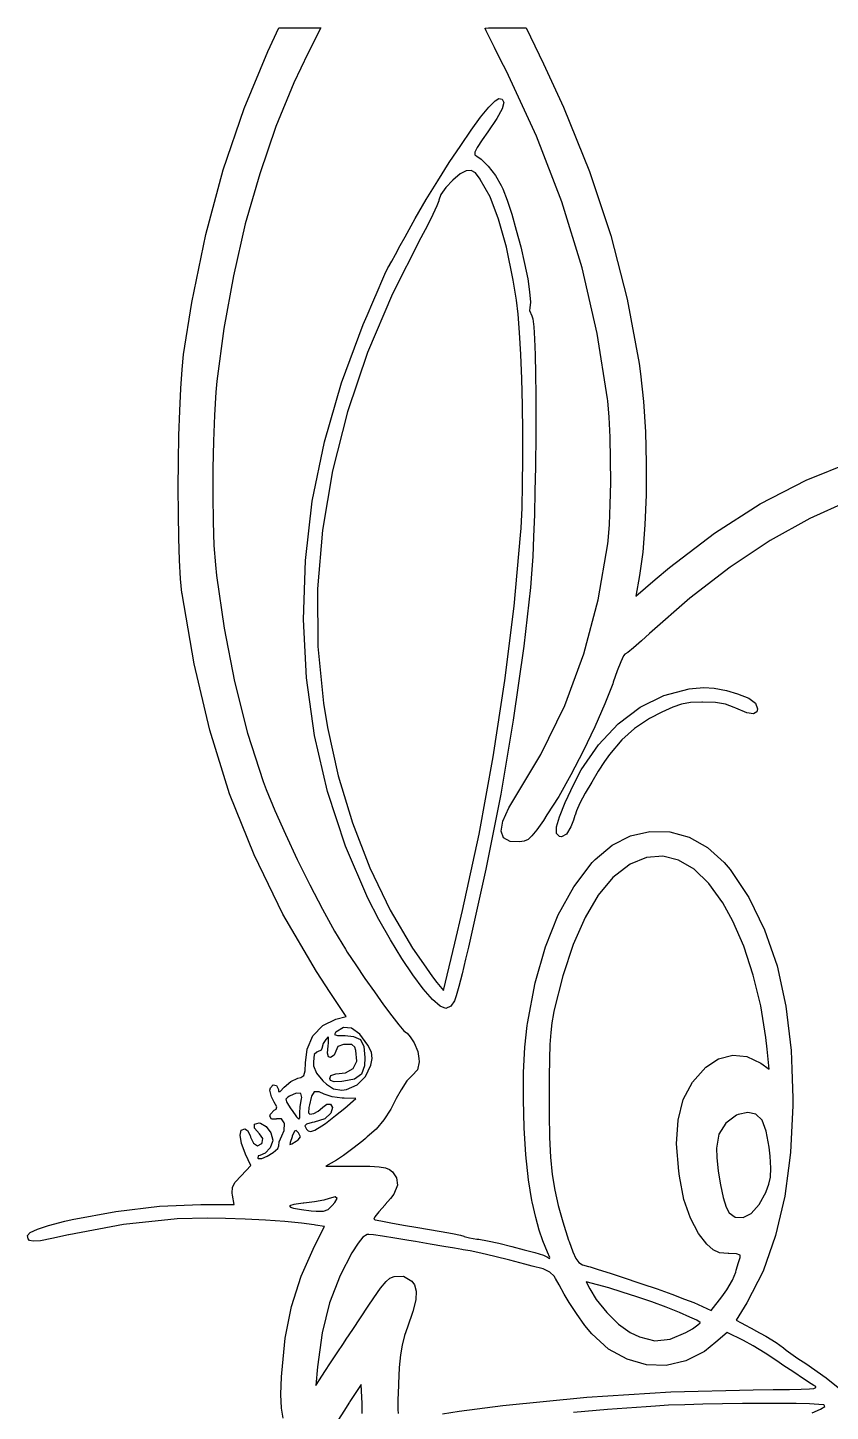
# Model space of a CAD drawing. Extents: x 87 to 114.3, y -106.8 to -95.5.
# Drawn here: x 104.532 to 106.988, y -101.097 to -96.865 of the extents above; entities that cross this region are included whole.
import ezdxf

# ---------------------------------------------------------------- set-up
doc = ezdxf.new("R2010")
doc.units = 0
doc.layers.add('BLACK', color=7, linetype='CONTINUOUS')

msp = doc.modelspace()

# ---------------------------------------------------------------- linework, layer by layer
at = {"layer": 'BLACK', "linetype": 'CONTINUOUS'}
for p, q in [((105.267, -96.9379), (105.301, -96.865)), ((105.301, -96.865), (105.429, -96.865)), ((105.429, -96.865), (105.389, -96.9436)), ((105.932, -96.8669), (105.942, -96.8659)), ((105.932, -96.8671), (105.932, -96.8669)), ((105.935, -96.8748), (105.932, -96.8671)), ((105.945, -96.895), (105.935, -96.8748)), ((105.942, -96.8659), (105.964, -96.8653)), ((105.964, -96.8653), (105.994, -96.865)), ((105.994, -96.865), (106.057, -96.865)), ((106.057, -96.865), (106.11, -96.9754)), ((105.96, -96.9252), (105.945, -96.895)), ((105.194, -97.1125), (105.267, -96.9379)), ((105.389, -96.9436), (105.346, -97.0335)), ((105.979, -96.9629), (105.96, -96.9252)), ((105.997, -96.9983), (105.979, -96.9629)), ((106.089, -97.1971), (105.997, -96.9983)), ((106.11, -96.9754), (106.172, -97.1084)), ((105.346, -97.0335), (105.291, -97.1672)), ((105.943, -97.1083), (105.962, -97.0886)), ((105.962, -97.0886), (105.974, -97.0817)), ((105.974, -97.0817), (105.984, -97.0836)), ((105.984, -97.0836), (105.989, -97.0936)), ((105.13, -97.2996), (105.194, -97.1125)), ((105.918, -97.1388), (105.943, -97.1083)), ((105.984, -97.113), (105.968, -97.1425)), ((105.989, -97.0936), (105.984, -97.113)), ((106.172, -97.1084), (106.251, -97.3053)), ((105.291, -97.1672), (105.242, -97.312)), ((105.889, -97.1784), (105.918, -97.1388)), ((105.968, -97.1425), (105.94, -97.1832)), ((105.857, -97.2252), (105.889, -97.1784)), ((105.923, -97.2083), (105.907, -97.2315)), ((105.94, -97.1832), (105.923, -97.2083)), ((106.166, -97.398), (106.089, -97.1971)), ((105.822, -97.2774), (105.857, -97.2252)), ((105.907, -97.2315), (105.9, -97.2458)), ((105.9, -97.2458), (105.9, -97.2538)), ((105.9, -97.2538), (105.906, -97.2579)), ((105.906, -97.2579), (105.92, -97.2672)), ((105.077, -97.4979), (105.13, -97.2996)), ((105.787, -97.3333), (105.822, -97.2774)), ((105.874, -97.3026), (105.855, -97.3125)), ((105.889, -97.3015), (105.874, -97.3026)), ((105.874, -97.3026), (105.874, -97.3026)), ((105.902, -97.309), (105.889, -97.3015)), ((105.92, -97.2672), (105.941, -97.2884)), ((105.941, -97.2884), (105.963, -97.3167)), ((105.242, -97.312), (105.198, -97.4653)), ((105.751, -97.391), (105.787, -97.3333)), ((105.833, -97.331), (105.812, -97.3535)), ((105.855, -97.3125), (105.833, -97.331)), ((105.917, -97.3282), (105.902, -97.309)), ((105.917, -97.3291), (105.917, -97.3282)), ((105.947, -97.382), (105.917, -97.3291)), ((105.963, -97.3167), (105.981, -97.3474)), ((105.981, -97.3474), (105.986, -97.3581)), ((106.251, -97.3053), (106.316, -97.5004)), ((105.796, -97.3755), (105.79, -97.3925)), ((105.812, -97.3535), (105.796, -97.3755)), ((105.973, -97.4512), (105.947, -97.382)), ((105.986, -97.3581), (105.999, -97.3924)), ((105.718, -97.4486), (105.751, -97.391)), ((105.784, -97.4101), (105.772, -97.4365)), ((105.79, -97.3943), (105.784, -97.4101)), ((105.79, -97.3925), (105.79, -97.3943)), ((105.999, -97.3924), (106.013, -97.4354)), ((106.229, -97.5996), (106.166, -97.398)), ((105.198, -97.4653), (105.162, -97.624)), ((105.687, -97.5045), (105.718, -97.4486)), ((105.755, -97.4701), (105.735, -97.5078)), ((105.772, -97.4365), (105.755, -97.4701)), ((105.997, -97.5364), (105.973, -97.4512)), ((106.013, -97.4354), (106.027, -97.484)), ((105.034, -97.7061), (105.077, -97.4979)), ((105.735, -97.5078), (105.648, -97.6791)), ((105.672, -97.5316), (105.687, -97.5045)), ((106.027, -97.484), (106.041, -97.5352)), ((106.316, -97.5004), (106.366, -97.6954)), ((105.646, -97.5793), (105.658, -97.5586)), ((105.658, -97.5586), (105.672, -97.5316)), ((106.018, -97.6373), (105.997, -97.5364)), ((106.041, -97.5352), (106.052, -97.5859)), ((105.625, -97.6194), (105.634, -97.5994)), ((105.634, -97.5994), (105.64, -97.59)), ((105.64, -97.5896), (105.646, -97.5793)), ((105.64, -97.59), (105.64, -97.5896)), ((106.052, -97.5859), (106.062, -97.633)), ((106.275, -97.8007), (106.229, -97.5996)), ((105.162, -97.624), (105.132, -97.7853)), ((105.604, -97.6673), (105.616, -97.64)), ((105.616, -97.64), (105.625, -97.6194)), ((106.028, -97.6983), (106.018, -97.6373)), ((106.062, -97.633), (106.068, -97.6734)), ((105.648, -97.6791), (105.572, -97.8588)), ((105.588, -97.7043), (105.604, -97.6673)), ((106.068, -97.6734), (106.071, -97.7042)), ((105.009, -97.865), (105.034, -97.7061)), ((105.571, -97.7455), (105.588, -97.7043)), ((106.033, -97.7409), (106.028, -97.6983)), ((106.069, -97.7221), (106.068, -97.7306)), ((106.071, -97.7042), (106.069, -97.7221)), ((106.366, -97.6954), (106.403, -97.8924)), ((105.559, -97.7733), (105.571, -97.7455)), ((106.037, -97.7972), (106.033, -97.7409)), ((106.068, -97.7306), (106.075, -97.7465)), ((106.075, -97.7465), (106.078, -97.7553)), ((106.078, -97.7553), (106.081, -97.7798)), ((105.132, -97.7853), (105.111, -97.9463)), ((105.492, -97.9516), (105.559, -97.7733)), ((106.041, -97.8644), (106.037, -97.7972)), ((106.081, -97.7798), (106.083, -97.8173)), ((106.306, -98), (106.275, -97.8007)), ((106.083, -97.8173), (106.085, -97.866)), ((105.005, -97.9102), (105.009, -97.865)), ((105.572, -97.8588), (105.511, -98.0397)), ((106.044, -97.9396), (106.041, -97.8644)), ((106.085, -97.866), (106.086, -97.9239)), ((106.403, -97.8924), (106.407, -97.9235)), ((105.001, -97.9685), (105.005, -97.9102)), ((106.046, -98.0199), (106.044, -97.9396)), ((106.086, -97.9239), (106.087, -97.989)), ((106.407, -97.9235), (106.416, -98.0083)), ((104.998, -98.0368), (105.001, -97.9685)), ((105.108, -97.9795), (105.104, -98.0502)), ((105.111, -97.9463), (105.108, -97.9795)), ((105.44, -98.1319), (105.492, -97.9516)), ((106.047, -98.1023), (106.046, -98.0199)), ((106.087, -97.989), (106.087, -98.0594)), ((106.307, -98.0067), (106.306, -98)), ((106.311, -98.0568), (106.307, -98.0067)), ((106.416, -98.0083), (106.422, -98.1009)), ((104.995, -98.1123), (104.998, -98.0368)), ((105.104, -98.0502), (105.101, -98.1295)), ((105.511, -98.0397), (105.465, -98.221)), ((106.087, -98.0594), (106.087, -98.1331)), ((106.314, -98.1181), (106.311, -98.0568)), ((106.047, -98.184), (106.047, -98.1023)), ((106.422, -98.1009), (106.424, -98.1974)), ((104.994, -98.192), (104.995, -98.1123)), ((105.101, -98.1295), (105.099, -98.2132)), ((105.403, -98.3132), (105.44, -98.1319)), ((106.087, -98.1331), (106.086, -98.184)), ((106.315, -98.186), (106.314, -98.1181)), ((104.993, -98.2729), (104.994, -98.192)), ((106.046, -98.2622), (106.047, -98.184)), ((106.086, -98.184), (106.086, -98.2082)), ((106.316, -98.2562), (106.315, -98.186)), ((106.914, -98.2487), (107.056, -98.1919)), ((105.099, -98.2132), (105.099, -98.2971)), ((105.465, -98.221), (105.434, -98.4018)), ((106.086, -98.2082), (106.084, -98.2827)), ((106.424, -98.1974), (106.424, -98.2937)), ((104.994, -98.3522), (104.993, -98.2729)), ((106.045, -98.3339), (106.046, -98.2622)), ((106.314, -98.324), (106.316, -98.2562)), ((106.773, -98.3217), (106.914, -98.2487)), ((105.099, -98.2971), (105.1, -98.377)), ((105.382, -98.4947), (105.403, -98.3132)), ((106.084, -98.2827), (106.083, -98.3546)), ((106.424, -98.2937), (106.42, -98.3857)), ((107.043, -98.3134), (106.925, -98.3663)), ((104.995, -98.4268), (104.994, -98.3522)), ((106.042, -98.3961), (106.045, -98.3339)), ((106.083, -98.3546), (106.08, -98.422)), ((106.312, -98.3852), (106.314, -98.324)), ((106.634, -98.4109), (106.773, -98.3217)), ((105.1, -98.377), (105.102, -98.4486)), ((105.434, -98.4018), (105.419, -98.5811)), ((106.04, -98.417), (106.042, -98.3961)), ((106.308, -98.4352), (106.312, -98.3852)), ((106.42, -98.3857), (106.414, -98.4695)), ((106.925, -98.3663), (106.804, -98.4336)), ((104.997, -98.4939), (104.995, -98.4268)), ((106.021, -98.6346), (106.04, -98.417)), ((106.08, -98.422), (106.078, -98.4829)), ((106.278, -98.6153), (106.307, -98.4442)), ((106.307, -98.4442), (106.308, -98.4352)), ((106.496, -98.516), (106.634, -98.4109)), ((106.804, -98.4336), (106.681, -98.5149)), ((105.102, -98.4486), (105.107, -98.5079)), ((106.078, -98.4829), (106.074, -98.5354)), ((106.414, -98.4695), (106.404, -98.5409)), ((105, -98.5505), (104.997, -98.4939)), ((105.107, -98.5079), (105.11, -98.5404)), ((105.376, -98.6753), (105.382, -98.4947)), ((106.452, -98.5532), (106.496, -98.516)), ((106.681, -98.5149), (106.558, -98.61)), ((105.004, -98.5936), (105, -98.5505)), ((105.11, -98.5404), (105.133, -98.7021)), ((106.074, -98.5354), (106.071, -98.5775)), ((106.404, -98.5409), (106.393, -98.6042)), ((106.393, -98.6042), (106.452, -98.5532)), ((105.005, -98.5966), (105.004, -98.5936)), ((105.041, -98.8106), (105.005, -98.5966)), ((105.419, -98.5811), (105.42, -98.758)), ((106.071, -98.5775), (106.05, -98.7574)), ((106.234, -98.7803), (106.278, -98.6153)), ((106.558, -98.61), (106.435, -98.7183)), ((105.992, -98.8622), (106.021, -98.6346)), ((105.385, -98.8541), (105.376, -98.6753)), ((105.133, -98.7021), (105.165, -98.8648)), ((106.41, -98.7403), (106.386, -98.7617)), ((106.435, -98.7183), (106.41, -98.7403)), ((105.42, -98.758), (105.437, -98.9317)), ((106.05, -98.7574), (106.018, -98.9837)), ((106.176, -98.9383), (106.234, -98.7803)), ((106.359, -98.7817), (106.355, -98.7866)), ((106.368, -98.7763), (106.359, -98.7817)), ((106.386, -98.7617), (106.368, -98.7763)), ((105.089, -99.0141), (105.041, -98.8106)), ((106.347, -98.8045), (106.336, -98.8324)), ((106.355, -98.7866), (106.347, -98.8045)), ((105.165, -98.8648), (105.205, -99.0231)), ((105.41, -99.03), (105.385, -98.8541)), ((105.956, -99.0959), (105.992, -98.8622)), ((106.324, -98.8671), (106.322, -98.8721)), ((106.336, -98.8324), (106.324, -98.8671)), ((106.322, -98.8721), (106.298, -98.9338)), ((106.406, -98.9438), (106.479, -98.9081)), ((106.479, -98.9081), (106.556, -98.8878)), ((106.556, -98.8878), (106.566, -98.8864)), ((106.566, -98.8864), (106.601, -98.8831)), ((106.601, -98.8831), (106.633, -98.8852)), ((106.633, -98.8852), (106.67, -98.8928)), ((106.67, -98.8928), (106.704, -98.9024)), ((106.704, -98.9024), (106.739, -98.9163)), ((105.437, -98.9317), (105.449, -99.0056)), ((106.102, -99.0888), (106.176, -98.9383)), ((106.298, -98.9338), (106.267, -99.0039)), ((106.339, -98.9942), (106.406, -98.9438)), ((106.506, -98.9431), (106.472, -98.959)), ((106.533, -98.9339), (106.506, -98.9431)), ((106.56, -98.9295), (106.533, -98.9339)), ((106.595, -98.9283), (106.56, -98.9295)), ((106.597, -98.9283), (106.595, -98.9283)), ((106.637, -98.9295), (106.597, -98.9283)), ((106.667, -98.9344), (106.637, -98.9295)), ((106.694, -98.9443), (106.667, -98.9344)), ((106.699, -98.9464), (106.694, -98.9443)), ((106.732, -98.9604), (106.699, -98.9464)), ((106.739, -98.9163), (106.759, -98.9314)), ((106.759, -98.9314), (106.765, -98.9485)), ((106.765, -98.9485), (106.763, -98.9577)), ((106.018, -98.9837), (105.98, -99.2092)), ((106.279, -99.0584), (106.339, -98.9942)), ((106.435, -98.9783), (106.389, -99.0087)), ((106.472, -98.959), (106.435, -98.9783)), ((106.753, -98.9642), (106.732, -98.9604)), ((106.763, -98.9577), (106.753, -98.9642)), ((105.15, -99.2087), (105.089, -99.0141)), ((105.205, -99.0231), (105.253, -99.1713)), ((105.449, -99.202), (105.41, -99.03)), ((105.449, -99.0056), (105.482, -99.1531)), ((106.267, -99.0039), (106.232, -99.0777)), ((106.389, -99.0087), (106.35, -99.0439)), ((106.232, -99.0777), (106.194, -99.1504)), ((106.226, -99.1357), (106.279, -99.0584)), ((106.35, -99.0439), (106.312, -99.0887)), ((105.913, -99.3318), (105.956, -99.0959)), ((106.035, -99.2002), (106.102, -99.0888)), ((106.297, -99.1095), (106.278, -99.1393)), ((106.312, -99.0887), (106.297, -99.1095)), ((105.482, -99.1531), (105.526, -99.2974)), ((106.194, -99.1504), (106.157, -99.2171)), ((106.203, -99.1786), (106.226, -99.1357)), ((106.278, -99.1393), (106.258, -99.1728)), ((105.225, -99.3956), (105.15, -99.2087)), ((105.253, -99.1713), (105.262, -99.1957)), ((105.262, -99.1957), (105.288, -99.2599)), ((105.504, -99.3692), (105.449, -99.202)), ((105.98, -99.2092), (105.934, -99.4388)), ((106.004, -99.2518), (106.035, -99.2002)), ((106.177, -99.2351), (106.203, -99.1786)), ((106.238, -99.2066), (106.222, -99.2369)), ((106.258, -99.1728), (106.238, -99.2066)), ((105.986, -99.2927), (106.004, -99.2518)), ((106.157, -99.2171), (106.121, -99.2733)), ((106.159, -99.2786), (106.177, -99.2351)), ((106.222, -99.2369), (106.211, -99.2604)), ((105.288, -99.2599), (105.321, -99.3325)), ((105.981, -99.3232), (105.986, -99.2927)), ((106.11, -99.2897), (106.09, -99.3187)), ((106.121, -99.2733), (106.11, -99.2897)), ((106.15, -99.3099), (106.159, -99.2786)), ((106.202, -99.289), (106.194, -99.3098)), ((106.206, -99.2751), (106.202, -99.289)), ((106.207, -99.2734), (106.206, -99.2751)), ((106.211, -99.2604), (106.207, -99.2734)), ((105.321, -99.3325), (105.357, -99.4097)), ((105.526, -99.2974), (105.579, -99.4355)), ((105.863, -99.5658), (105.913, -99.3318)), ((105.988, -99.3436), (105.981, -99.3232)), ((106.09, -99.3187), (106.075, -99.3373)), ((106.15, -99.3298), (106.15, -99.3099)), ((106.159, -99.3391), (106.15, -99.3298)), ((106.181, -99.3321), (106.165, -99.34)), ((106.194, -99.3098), (106.181, -99.3321)), ((106.377, -99.3372), (106.436, -99.3236)), ((106.436, -99.3236), (106.497, -99.325)), ((106.497, -99.325), (106.556, -99.3414)), ((105.573, -99.5275), (105.504, -99.3692)), ((106.008, -99.3541), (105.988, -99.3436)), ((106.037, -99.3551), (106.008, -99.3541)), ((106.051, -99.3531), (106.037, -99.3551)), ((106.063, -99.348), (106.051, -99.3531)), ((106.075, -99.3373), (106.063, -99.348)), ((106.165, -99.34), (106.159, -99.3391)), ((106.268, -99.4095), (106.32, -99.3659)), ((106.32, -99.3659), (106.377, -99.3372)), ((106.556, -99.3414), (106.612, -99.3727)), ((106.612, -99.3727), (106.663, -99.4191)), ((105.313, -99.5763), (105.225, -99.3956)), ((105.357, -99.4097), (105.395, -99.4873)), ((106.203, -99.4935), (106.259, -99.4191)), ((106.259, -99.4191), (106.268, -99.4095)), ((106.425, -99.4031), (106.376, -99.4235)), ((106.475, -99.3991), (106.425, -99.4031)), ((106.523, -99.4112), (106.475, -99.3991)), ((106.571, -99.4393), (106.523, -99.4112)), ((106.663, -99.4191), (106.681, -99.4405)), ((105.579, -99.4355), (105.641, -99.5642)), ((105.934, -99.4388), (105.881, -99.6775)), ((106.371, -99.4264), (106.323, -99.4646)), ((106.376, -99.4235), (106.371, -99.4264)), ((106.616, -99.4831), (106.571, -99.4393)), ((106.681, -99.4405), (106.739, -99.5261)), ((105.395, -99.4873), (105.434, -99.5615)), ((106.155, -99.5789), (106.203, -99.4935)), ((106.323, -99.4646), (106.278, -99.5183)), ((106.659, -99.5424), (106.616, -99.4831)), ((105.607, -99.5929), (105.573, -99.5275)), ((106.278, -99.5183), (106.238, -99.5868)), ((106.69, -99.5982), (106.659, -99.5424)), ((106.739, -99.5261), (106.787, -99.6244)), ((105.416, -99.7522), (105.313, -99.5763)), ((105.434, -99.5615), (105.471, -99.6283)), ((105.641, -99.5642), (105.71, -99.6805)), ((105.839, -99.6659), (105.863, -99.5658)), ((106.116, -99.6762), (106.155, -99.5789)), ((106.238, -99.5868), (106.201, -99.6693)), ((105.471, -99.6283), (105.504, -99.6837)), ((105.642, -99.655), (105.607, -99.5929)), ((106.723, -99.6748), (106.69, -99.5982)), ((106.787, -99.6244), (106.825, -99.7352)), ((105.677, -99.7123), (105.642, -99.655)), ((105.804, -99.81), (105.839, -99.6659)), ((106.201, -99.6693), (106.169, -99.7651)), ((106.752, -99.7629), (106.723, -99.6748)), ((105.504, -99.6837), (105.51, -99.6928)), ((105.51, -99.6928), (105.536, -99.732)), ((105.711, -99.7628), (105.677, -99.7123)), ((105.71, -99.6805), (105.729, -99.7086)), ((105.729, -99.7086), (105.752, -99.7415)), ((105.872, -99.7144), (105.861, -99.7595)), ((105.881, -99.6775), (105.872, -99.7144)), ((106.085, -99.7866), (106.116, -99.6762)), ((105.458, -99.8168), (105.416, -99.7522)), ((105.536, -99.732), (105.564, -99.7734)), ((105.752, -99.7415), (105.771, -99.7685)), ((105.861, -99.7595), (105.851, -99.798)), ((106.825, -99.7352), (106.852, -99.8583)), ((105.564, -99.7734), (105.593, -99.8147)), ((105.742, -99.8051), (105.711, -99.7628)), ((105.771, -99.7685), (105.784, -99.7854)), ((105.784, -99.7854), (105.804, -99.81)), ((105.851, -99.798), (105.843, -99.8266)), ((106.061, -99.9108), (106.085, -99.7866)), ((106.169, -99.7651), (106.142, -99.8733)), ((106.775, -99.8576), (106.752, -99.7629)), ((105.507, -99.8894), (105.458, -99.8168)), ((105.593, -99.8147), (105.621, -99.8537)), ((105.771, -99.8374), (105.742, -99.8051)), ((105.794, -99.8579), (105.771, -99.8374)), ((105.838, -99.8421), (105.827, -99.8577)), ((105.843, -99.8266), (105.838, -99.8421)), ((105.621, -99.8537), (105.646, -99.888)), ((105.812, -99.865), (105.794, -99.8579)), ((105.827, -99.8577), (105.812, -99.865)), ((106.141, -99.881), (106.136, -99.9087)), ((106.142, -99.8733), (106.141, -99.881)), ((106.791, -99.954), (106.775, -99.8576)), ((106.852, -99.8583), (106.868, -99.9933)), ((105.405, -99.9487), (105.435, -99.9174)), ((105.435, -99.9174), (105.475, -99.8981)), ((105.475, -99.8981), (105.507, -99.8894)), ((105.498, -99.923), (105.475, -99.9374)), ((105.523, -99.9252), (105.498, -99.923)), ((105.548, -99.9439), (105.523, -99.9252)), ((105.646, -99.888), (105.668, -99.9154)), ((105.668, -99.9154), (105.683, -99.9335)), ((106.053, -99.9836), (106.06, -99.9176)), ((106.06, -99.9176), (106.061, -99.9108)), ((106.136, -99.9087), (106.133, -99.9391)), ((105.387, -99.9898), (105.405, -99.9487)), ((105.444, -99.9603), (105.436, -99.9725)), ((105.451, -99.9519), (105.444, -99.9603)), ((105.453, -99.9547), (105.451, -99.9519)), ((105.451, -99.9796), (105.452, -99.9709)), ((105.452, -99.9709), (105.453, -99.9547)), ((105.474, -99.9386), (105.471, -99.9447)), ((105.471, -99.9447), (105.48, -99.9476)), ((105.475, -99.9374), (105.474, -99.9386)), ((105.48, -99.9476), (105.503, -99.9483)), ((105.503, -99.9483), (105.529, -99.9505)), ((105.529, -99.9505), (105.55, -99.9605)), ((105.573, -99.9772), (105.548, -99.9439)), ((105.55, -99.9605), (105.561, -99.9812)), ((105.683, -99.9335), (105.691, -99.94)), ((105.691, -99.94), (105.693, -99.9409)), ((105.693, -99.9409), (105.702, -99.9516)), ((105.702, -99.9516), (105.715, -99.9704)), ((105.715, -99.9704), (105.726, -99.9972)), ((106.133, -99.9391), (106.13, -99.9751)), ((106.795, -99.9894), (106.791, -99.954)), ((105.382, -100.031), (105.387, -99.9898)), ((105.409, -100.006), (105.407, -100.028)), ((105.417, -99.9985), (105.409, -100.006)), ((105.419, -99.9983), (105.417, -99.9985)), ((105.43, -99.9925), (105.419, -99.9983)), ((105.432, -99.9874), (105.43, -99.9925)), ((105.436, -99.9725), (105.432, -99.9874)), ((105.449, -100.002), (105.451, -99.9796)), ((105.452, -100.013), (105.449, -100.002)), ((105.459, -100.015), (105.452, -100.013)), ((105.47, -100.008), (105.459, -100.015)), ((105.475, -99.9962), (105.47, -100.008)), ((105.481, -99.982), (105.475, -99.9962)), ((105.498, -99.9756), (105.481, -99.982)), ((105.504, -99.9749), (105.498, -99.9756)), ((105.524, -99.9752), (105.504, -99.9749)), ((105.533, -99.9835), (105.524, -99.9752)), ((105.536, -99.9937), (105.533, -99.9835)), ((105.539, -100.026), (105.536, -99.9937)), ((105.561, -99.9812), (105.564, -100.015)), ((105.584, -99.9989), (105.573, -99.9772)), ((105.586, -100.018), (105.584, -99.9989)), ((105.726, -99.9972), (105.729, -100.018)), ((106.049, -100.061), (106.053, -99.9836)), ((106.13, -99.9751), (106.129, -100.019)), ((106.646, -100.019), (106.69, -100.008)), ((106.69, -100.008), (106.733, -100.012)), ((106.733, -100.012), (106.775, -100.033)), ((106.801, -100.051), (106.795, -99.9894)), ((106.868, -99.9933), (106.87, -100.051)), ((105.377, -100.07), (105.381, -100.056)), ((105.381, -100.056), (105.382, -100.031)), ((105.407, -100.028), (105.407, -100.041)), ((105.407, -100.041), (105.416, -100.063)), ((105.504, -100.062), (105.528, -100.049)), ((105.528, -100.049), (105.539, -100.026)), ((105.563, -100.041), (105.553, -100.066)), ((105.564, -100.015), (105.563, -100.041)), ((105.566, -100.073), (105.582, -100.039)), ((105.582, -100.039), (105.586, -100.018)), ((105.725, -100.053), (105.709, -100.07)), ((105.73, -100.028), (105.725, -100.053)), ((105.729, -100.018), (105.73, -100.028)), ((106.129, -100.019), (106.128, -100.075)), ((106.566, -100.091), (106.607, -100.045)), ((106.607, -100.045), (106.646, -100.019)), ((106.775, -100.033), (106.801, -100.051)), ((106.87, -100.051), (106.873, -100.14)), ((105.317, -100.106), (105.337, -100.089)), ((105.337, -100.089), (105.359, -100.078)), ((105.359, -100.078), (105.368, -100.076)), ((105.368, -100.076), (105.377, -100.07)), ((105.416, -100.063), (105.435, -100.087)), ((105.435, -100.087), (105.446, -100.097)), ((105.446, -100.097), (105.468, -100.111)), ((105.457, -100.079), (105.46, -100.07)), ((105.459, -100.086), (105.457, -100.079)), ((105.47, -100.09), (105.459, -100.086)), ((105.46, -100.07), (105.475, -100.065)), ((105.493, -100.089), (105.47, -100.09)), ((105.475, -100.065), (105.504, -100.062)), ((105.499, -100.088), (105.493, -100.089)), ((105.532, -100.081), (105.499, -100.088)), ((105.553, -100.066), (105.532, -100.081)), ((105.54, -100.099), (105.566, -100.073)), ((105.692, -100.087), (105.675, -100.114)), ((105.706, -100.072), (105.692, -100.087)), ((105.709, -100.07), (105.706, -100.072)), ((106.049, -100.144), (106.049, -100.061)), ((106.128, -100.075), (106.128, -100.144)), ((106.538, -100.144), (106.566, -100.091)), ((105.273, -100.115), (105.275, -100.108)), ((105.278, -100.135), (105.273, -100.115)), ((105.275, -100.108), (105.283, -100.099)), ((105.286, -100.152), (105.278, -100.135)), ((105.283, -100.099), (105.293, -100.101)), ((105.293, -100.101), (105.299, -100.113)), ((105.299, -100.113), (105.3, -100.119)), ((105.3, -100.119), (105.305, -100.119)), ((105.305, -100.119), (105.317, -100.106)), ((105.328, -100.136), (105.322, -100.143)), ((105.333, -100.133), (105.328, -100.136)), ((105.354, -100.124), (105.333, -100.133)), ((105.368, -100.125), (105.354, -100.124)), ((105.371, -100.138), (105.368, -100.125)), ((105.37, -100.142), (105.371, -100.138)), ((105.399, -100.138), (105.394, -100.16)), ((105.4, -100.133), (105.399, -100.138)), ((105.409, -100.12), (105.4, -100.133)), ((105.424, -100.12), (105.409, -100.12)), ((105.439, -100.127), (105.424, -100.12)), ((105.464, -100.135), (105.439, -100.127)), ((105.494, -100.14), (105.464, -100.135)), ((105.468, -100.111), (105.493, -100.115)), ((105.493, -100.115), (105.508, -100.113)), ((105.5, -100.14), (105.494, -100.14)), ((105.536, -100.141), (105.5, -100.14)), ((105.508, -100.113), (105.54, -100.099)), ((105.675, -100.114), (105.66, -100.141)), ((106.873, -100.14), (106.873, -100.162)), ((105.275, -100.188), (105.286, -100.176)), ((105.294, -100.166), (105.286, -100.152)), ((105.286, -100.176), (105.292, -100.173)), ((105.292, -100.173), (105.294, -100.166)), ((105.322, -100.143), (105.325, -100.153)), ((105.325, -100.153), (105.337, -100.172)), ((105.337, -100.172), (105.341, -100.177)), ((105.341, -100.177), (105.355, -100.197)), ((105.365, -100.185), (105.366, -100.165)), ((105.366, -100.165), (105.37, -100.142)), ((105.392, -100.168), (105.391, -100.184)), ((105.394, -100.16), (105.392, -100.168)), ((105.408, -100.186), (105.421, -100.179)), ((105.421, -100.179), (105.434, -100.168)), ((105.434, -100.168), (105.435, -100.167)), ((105.435, -100.167), (105.447, -100.158)), ((105.447, -100.158), (105.459, -100.158)), ((105.459, -100.158), (105.465, -100.168)), ((105.465, -100.168), (105.46, -100.185)), ((105.474, -100.193), (105.502, -100.17)), ((105.502, -100.17), (105.536, -100.141)), ((105.643, -100.173), (105.622, -100.206)), ((105.656, -100.147), (105.643, -100.173)), ((105.66, -100.141), (105.656, -100.147)), ((106.051, -100.23), (106.049, -100.144)), ((106.128, -100.144), (106.128, -100.189)), ((106.522, -100.207), (106.538, -100.144)), ((106.736, -100.183), (106.706, -100.19)), ((106.76, -100.188), (106.736, -100.183)), ((106.873, -100.162), (106.866, -100.306)), ((105.226, -100.219), (105.24, -100.215)), ((105.226, -100.231), (105.226, -100.219)), ((105.24, -100.215), (105.244, -100.216)), ((105.244, -100.216), (105.262, -100.226)), ((105.273, -100.195), (105.275, -100.188)), ((105.278, -100.204), (105.273, -100.195)), ((105.292, -100.204), (105.278, -100.204)), ((105.293, -100.203), (105.292, -100.204)), ((105.309, -100.203), (105.293, -100.203)), ((105.317, -100.215), (105.309, -100.203)), ((105.318, -100.217), (105.317, -100.215)), ((105.317, -100.238), (105.318, -100.217)), ((105.355, -100.197), (105.362, -100.204)), ((105.362, -100.204), (105.365, -100.2)), ((105.365, -100.2), (105.365, -100.185)), ((105.385, -100.219), (105.38, -100.224)), ((105.38, -100.224), (105.385, -100.234)), ((105.403, -100.214), (105.385, -100.219)), ((105.391, -100.184), (105.395, -100.189)), ((105.395, -100.189), (105.408, -100.186)), ((105.409, -100.213), (105.403, -100.214)), ((105.441, -100.203), (105.409, -100.213)), ((105.411, -100.237), (105.432, -100.224)), ((105.432, -100.224), (105.443, -100.217)), ((105.46, -100.185), (105.441, -100.203)), ((105.443, -100.217), (105.474, -100.193)), ((105.622, -100.206), (105.598, -100.234)), ((106.128, -100.189), (106.129, -100.26)), ((106.517, -100.279), (106.522, -100.207)), ((106.668, -100.216), (106.647, -100.25)), ((106.701, -100.192), (106.668, -100.216)), ((106.706, -100.19), (106.701, -100.192)), ((106.779, -100.207), (106.76, -100.188)), ((106.792, -100.24), (106.779, -100.207)), ((105.182, -100.253), (105.185, -100.237)), ((105.186, -100.278), (105.182, -100.253)), ((105.185, -100.237), (105.196, -100.233)), ((105.196, -100.233), (105.205, -100.238)), ((105.205, -100.238), (105.213, -100.254)), ((105.213, -100.254), (105.214, -100.259)), ((105.214, -100.259), (105.223, -100.277)), ((105.241, -100.249), (105.226, -100.231)), ((105.252, -100.263), (105.241, -100.249)), ((105.25, -100.275), (105.252, -100.263)), ((105.262, -100.226), (105.276, -100.246)), ((105.276, -100.246), (105.282, -100.268)), ((105.302, -100.273), (105.31, -100.255)), ((105.31, -100.255), (105.317, -100.238)), ((105.341, -100.258), (105.335, -100.275)), ((105.348, -100.24), (105.341, -100.256)), ((105.341, -100.256), (105.341, -100.258)), ((105.354, -100.238), (105.348, -100.24)), ((105.361, -100.246), (105.354, -100.238)), ((105.354, -100.271), (105.36, -100.267)), ((105.36, -100.267), (105.367, -100.258)), ((105.367, -100.258), (105.361, -100.246)), ((105.385, -100.234), (105.39, -100.239)), ((105.39, -100.239), (105.398, -100.242)), ((105.398, -100.242), (105.411, -100.237)), ((105.566, -100.263), (105.558, -100.27)), ((105.571, -100.258), (105.566, -100.263)), ((105.598, -100.234), (105.571, -100.258)), ((106.056, -100.313), (106.051, -100.23)), ((106.129, -100.26), (106.132, -100.32)), ((106.647, -100.25), (106.64, -100.293)), ((106.801, -100.289), (106.792, -100.24)), ((105.197, -100.308), (105.186, -100.278)), ((105.199, -100.311), (105.197, -100.308)), ((105.223, -100.277), (105.235, -100.285)), ((105.235, -100.285), (105.248, -100.278)), ((105.259, -100.308), (105.242, -100.315)), ((105.248, -100.278), (105.25, -100.275)), ((105.274, -100.291), (105.259, -100.308)), ((105.265, -100.317), (105.283, -100.306)), ((105.281, -100.272), (105.274, -100.291)), ((105.282, -100.268), (105.281, -100.272)), ((105.283, -100.306), (105.297, -100.294)), ((105.297, -100.294), (105.301, -100.285)), ((105.301, -100.285), (105.302, -100.273)), ((105.335, -100.275), (105.334, -100.281)), ((105.334, -100.281), (105.34, -100.279)), ((105.34, -100.279), (105.354, -100.271)), ((105.527, -100.294), (105.498, -100.315)), ((105.558, -100.27), (105.527, -100.294)), ((106.524, -100.363), (106.517, -100.279)), ((106.64, -100.293), (106.641, -100.321)), ((106.804, -100.317), (106.801, -100.289)), ((106.866, -100.306), (106.86, -100.354)), ((105.185, -100.377), (105.215, -100.346)), ((105.215, -100.346), (105.199, -100.311)), ((105.237, -100.316), (105.236, -100.323)), ((105.236, -100.323), (105.237, -100.324)), ((105.242, -100.315), (105.237, -100.316)), ((105.237, -100.324), (105.248, -100.324)), ((105.248, -100.324), (105.265, -100.317)), ((105.477, -100.329), (105.444, -100.348)), ((105.444, -100.348), (105.538, -100.348)), ((105.498, -100.315), (105.477, -100.329)), ((105.538, -100.348), (105.579, -100.348)), ((105.579, -100.348), (105.608, -100.35)), ((105.608, -100.35), (105.627, -100.353)), ((106.064, -100.389), (106.056, -100.313)), ((106.132, -100.32), (106.137, -100.373)), ((106.641, -100.321), (106.645, -100.363)), ((106.806, -100.354), (106.804, -100.317)), ((105.167, -100.397), (105.185, -100.377)), ((105.627, -100.353), (105.639, -100.358)), ((105.639, -100.358), (105.648, -100.365)), ((105.648, -100.365), (105.661, -100.383)), ((105.661, -100.383), (105.664, -100.406)), ((106.075, -100.453), (106.064, -100.389)), ((106.137, -100.373), (106.145, -100.421)), ((106.526, -100.378), (106.524, -100.363)), ((106.54, -100.45), (106.526, -100.378)), ((106.645, -100.363), (106.652, -100.405)), ((106.8, -100.403), (106.805, -100.381)), ((106.805, -100.381), (106.806, -100.354)), ((106.86, -100.354), (106.849, -100.439)), ((105.158, -100.43), (105.159, -100.412)), ((105.159, -100.436), (105.158, -100.43)), ((105.159, -100.412), (105.167, -100.397)), ((105.164, -100.465), (105.159, -100.436)), ((105.652, -100.433), (105.642, -100.446)), ((105.664, -100.406), (105.652, -100.433)), ((106.145, -100.421), (106.155, -100.468)), ((106.652, -100.405), (106.66, -100.443)), ((106.77, -100.465), (106.792, -100.426)), ((106.792, -100.425), (106.8, -100.403)), ((106.792, -100.426), (106.792, -100.425)), ((104.802, -100.486), (104.935, -100.47)), ((104.935, -100.47), (105.062, -100.465)), ((105.062, -100.465), (105.164, -100.465)), ((105.346, -100.465), (105.333, -100.469)), ((105.333, -100.469), (105.336, -100.473)), ((105.336, -100.473), (105.345, -100.476)), ((105.345, -100.476), (105.37, -100.48)), ((105.375, -100.461), (105.346, -100.465)), ((105.377, -100.461), (105.375, -100.461)), ((105.41, -100.457), (105.377, -100.461)), ((105.438, -100.452), (105.41, -100.457)), ((105.455, -100.446), (105.438, -100.452)), ((105.451, -100.48), (105.464, -100.468)), ((105.473, -100.441), (105.455, -100.446)), ((105.464, -100.468), (105.472, -100.459)), ((105.472, -100.459), (105.479, -100.446)), ((105.479, -100.446), (105.473, -100.441)), ((105.626, -100.466), (105.607, -100.487)), ((105.642, -100.446), (105.626, -100.465)), ((105.626, -100.465), (105.626, -100.466)), ((106.076, -100.457), (106.075, -100.453)), ((106.087, -100.505), (106.076, -100.457)), ((106.155, -100.468), (106.169, -100.518)), ((106.56, -100.507), (106.54, -100.45)), ((106.66, -100.443), (106.669, -100.473)), ((106.669, -100.473), (106.678, -100.49)), ((106.746, -100.492), (106.77, -100.465)), ((106.849, -100.439), (106.82, -100.56)), ((104.596, -100.529), (104.646, -100.516)), ((104.646, -100.516), (104.668, -100.511)), ((104.668, -100.511), (104.802, -100.486)), ((104.989, -100.509), (104.825, -100.526)), ((105.082, -100.507), (104.989, -100.509)), ((105.137, -100.508), (105.082, -100.507)), ((105.198, -100.51), (105.137, -100.508)), ((105.26, -100.513), (105.198, -100.51)), ((105.319, -100.517), (105.26, -100.513)), ((105.37, -100.522), (105.319, -100.517)), ((105.37, -100.48), (105.399, -100.484)), ((105.399, -100.484), (105.415, -100.485)), ((105.415, -100.485), (105.437, -100.485)), ((105.437, -100.485), (105.451, -100.48)), ((105.594, -100.503), (105.591, -100.51)), ((105.591, -100.51), (105.595, -100.512)), ((105.607, -100.487), (105.594, -100.503)), ((105.595, -100.512), (105.613, -100.515)), ((105.613, -100.515), (105.643, -100.521)), ((105.643, -100.521), (105.682, -100.528)), ((106.097, -100.543), (106.087, -100.505)), ((106.169, -100.518), (106.187, -100.574)), ((106.585, -100.554), (106.56, -100.507)), ((106.678, -100.49), (106.697, -100.504)), ((106.697, -100.504), (106.721, -100.505)), ((106.721, -100.505), (106.746, -100.492)), ((104.532, -100.56), (104.54, -100.55)), ((104.534, -100.57), (104.532, -100.56)), ((104.54, -100.55), (104.562, -100.54)), ((104.562, -100.54), (104.596, -100.529)), ((104.657, -100.558), (104.606, -100.569)), ((104.658, -100.558), (104.657, -100.558)), ((104.825, -100.526), (104.658, -100.558)), ((105.409, -100.527), (105.37, -100.522)), ((105.413, -100.528), (105.409, -100.527)), ((105.41, -100.592), (105.44, -100.532)), ((105.44, -100.532), (105.413, -100.528)), ((105.571, -100.557), (105.558, -100.565)), ((105.576, -100.557), (105.571, -100.557)), ((105.59, -100.558), (105.576, -100.557)), ((105.618, -100.562), (105.59, -100.558)), ((105.655, -100.568), (105.618, -100.562)), ((105.682, -100.528), (105.726, -100.535)), ((105.726, -100.535), (105.755, -100.54)), ((105.755, -100.54), (105.797, -100.547)), ((105.797, -100.547), (105.832, -100.554)), ((105.832, -100.554), (105.856, -100.559)), ((105.856, -100.559), (105.867, -100.562)), ((105.867, -100.562), (105.868, -100.563)), ((105.868, -100.563), (105.884, -100.567)), ((106.108, -100.576), (106.097, -100.543)), ((106.61, -100.586), (106.585, -100.554)), ((106.82, -100.56), (106.782, -100.669)), ((104.538, -100.575), (104.534, -100.57)), ((104.549, -100.577), (104.538, -100.575)), ((104.571, -100.576), (104.549, -100.577)), ((104.606, -100.569), (104.571, -100.576)), ((105.369, -100.684), (105.41, -100.592)), ((105.543, -100.583), (105.524, -100.613)), ((105.558, -100.565), (105.543, -100.583)), ((105.698, -100.575), (105.655, -100.568)), ((105.719, -100.578), (105.698, -100.575)), ((105.764, -100.586), (105.719, -100.578)), ((105.805, -100.593), (105.764, -100.586)), ((105.838, -100.598), (105.805, -100.593)), ((105.86, -100.602), (105.838, -100.598)), ((105.865, -100.603), (105.86, -100.602)), ((105.886, -100.607), (105.865, -100.603)), ((105.884, -100.567), (105.906, -100.571)), ((105.906, -100.571), (105.912, -100.571)), ((105.912, -100.571), (105.939, -100.576)), ((105.939, -100.576), (105.974, -100.583)), ((105.974, -100.583), (106.013, -100.593)), ((106.013, -100.593), (106.051, -100.603)), ((106.051, -100.603), (106.084, -100.612)), ((106.123, -100.611), (106.108, -100.576)), ((106.187, -100.574), (106.189, -100.578)), ((106.189, -100.578), (106.2, -100.61)), ((106.63, -100.604), (106.61, -100.586)), ((106.649, -100.613), (106.63, -100.604)), ((105.524, -100.613), (105.488, -100.682)), ((105.919, -100.614), (105.886, -100.607)), ((105.961, -100.624), (105.919, -100.614)), ((106.007, -100.635), (105.961, -100.624)), ((106.053, -100.647), (106.007, -100.635)), ((106.076, -100.653), (106.053, -100.647)), ((106.084, -100.612), (106.11, -100.62)), ((106.11, -100.62), (106.123, -100.626)), ((106.13, -100.627), (106.123, -100.611)), ((106.123, -100.626), (106.129, -100.63)), ((106.129, -100.63), (106.13, -100.627)), ((106.2, -100.61), (106.209, -100.63)), ((106.209, -100.63), (106.218, -100.642)), ((106.218, -100.642), (106.23, -100.649)), ((106.675, -100.615), (106.649, -100.613)), ((106.677, -100.615), (106.675, -100.615)), ((106.701, -100.616), (106.677, -100.615)), ((106.7, -100.666), (106.707, -100.642)), ((106.712, -100.62), (106.701, -100.616)), ((106.707, -100.642), (106.712, -100.627)), ((106.712, -100.627), (106.712, -100.62)), ((105.339, -100.777), (105.369, -100.684)), ((105.488, -100.682), (105.456, -100.766)), ((105.629, -100.7), (105.64, -100.69)), ((105.64, -100.69), (105.653, -100.685)), ((105.653, -100.685), (105.682, -100.684)), ((105.682, -100.684), (105.707, -100.699)), ((106.109, -100.662), (106.076, -100.653)), ((106.13, -100.672), (106.109, -100.662)), ((106.143, -100.684), (106.13, -100.672)), ((106.147, -100.691), (106.143, -100.684)), ((106.158, -100.711), (106.147, -100.691)), ((106.23, -100.649), (106.248, -100.654)), ((106.248, -100.654), (106.253, -100.656)), ((106.253, -100.656), (106.278, -100.664)), ((106.278, -100.664), (106.314, -100.675)), ((106.314, -100.675), (106.357, -100.689)), ((106.357, -100.689), (106.402, -100.704)), ((106.689, -100.696), (106.699, -100.672)), ((106.699, -100.672), (106.7, -100.666)), ((106.782, -100.669), (106.733, -100.766)), ((105.591, -100.75), (105.612, -100.721)), ((105.612, -100.721), (105.629, -100.7)), ((105.707, -100.699), (105.716, -100.711)), ((105.716, -100.711), (105.721, -100.73)), ((105.721, -100.73), (105.72, -100.756)), ((106.174, -100.739), (106.158, -100.711)), ((106.31, -100.72), (106.241, -100.701)), ((106.241, -100.701), (106.252, -100.723)), ((106.252, -100.723), (106.272, -100.755)), ((106.351, -100.733), (106.31, -100.72)), ((106.396, -100.747), (106.351, -100.733)), ((106.402, -100.704), (106.411, -100.707)), ((106.411, -100.707), (106.458, -100.723)), ((106.458, -100.723), (106.503, -100.739)), ((106.656, -100.747), (106.671, -100.726)), ((106.671, -100.726), (106.689, -100.696)), ((105.456, -100.766), (105.433, -100.857)), ((105.574, -100.776), (105.591, -100.75)), ((105.72, -100.756), (105.711, -100.792)), ((106.189, -100.765), (106.174, -100.739)), ((106.211, -100.798), (106.189, -100.765)), ((106.272, -100.755), (106.304, -100.795)), ((106.442, -100.763), (106.396, -100.747)), ((106.486, -100.779), (106.442, -100.763)), ((106.503, -100.739), (106.542, -100.754)), ((106.542, -100.754), (106.57, -100.765)), ((106.57, -100.765), (106.623, -100.789)), ((106.623, -100.789), (106.656, -100.747)), ((106.733, -100.766), (106.7, -100.819)), ((105.32, -100.874), (105.339, -100.777)), ((105.527, -100.847), (105.55, -100.812)), ((105.55, -100.812), (105.574, -100.776)), ((105.711, -100.792), (105.694, -100.84)), ((106.237, -100.835), (106.211, -100.798)), ((106.304, -100.795), (106.34, -100.831)), ((106.526, -100.795), (106.486, -100.779)), ((106.558, -100.809), (106.526, -100.795)), ((106.58, -100.819), (106.558, -100.809)), ((105.433, -100.857), (105.419, -100.961)), ((105.507, -100.877), (105.527, -100.847)), ((105.694, -100.84), (105.685, -100.866)), ((106.258, -100.86), (106.237, -100.835)), ((106.309, -100.907), (106.258, -100.86)), ((106.34, -100.831), (106.376, -100.856)), ((106.376, -100.856), (106.404, -100.87)), ((106.498, -100.877), (106.546, -100.856)), ((106.546, -100.856), (106.566, -100.845)), ((106.566, -100.845), (106.583, -100.833)), ((106.59, -100.826), (106.58, -100.819)), ((106.583, -100.833), (106.59, -100.827)), ((106.59, -100.827), (106.59, -100.826)), ((106.672, -100.856), (106.638, -100.886)), ((106.722, -100.881), (106.672, -100.856)), ((106.7, -100.819), (106.715, -100.827)), ((106.715, -100.827), (106.757, -100.849)), ((106.757, -100.849), (106.758, -100.85)), ((106.758, -100.85), (106.791, -100.868)), ((105.31, -100.981), (105.32, -100.874)), ((105.479, -100.919), (105.498, -100.89)), ((105.498, -100.89), (105.507, -100.877)), ((105.678, -100.895), (105.673, -100.925)), ((105.685, -100.866), (105.678, -100.895)), ((106.404, -100.87), (106.451, -100.882)), ((106.451, -100.882), (106.498, -100.877)), ((106.638, -100.886), (106.603, -100.914)), ((106.752, -100.897), (106.722, -100.881)), ((106.789, -100.92), (106.752, -100.897)), ((106.791, -100.868), (106.822, -100.887)), ((106.822, -100.887), (106.845, -100.903)), ((105.457, -100.952), (105.479, -100.919)), ((105.673, -100.925), (105.669, -100.963)), ((106.366, -100.938), (106.309, -100.907)), ((106.425, -100.955), (106.366, -100.938)), ((106.546, -100.943), (106.486, -100.957)), ((106.603, -100.914), (106.546, -100.943)), ((106.827, -100.945), (106.789, -100.92)), ((106.843, -100.956), (106.827, -100.945)), ((106.845, -100.903), (106.853, -100.91)), ((106.853, -100.91), (106.874, -100.926)), ((106.874, -100.926), (106.889, -100.936)), ((106.889, -100.936), (106.913, -100.951)), ((105.309, -100.992), (105.31, -100.981)), ((105.419, -100.961), (105.414, -101.019)), ((105.414, -101.019), (105.443, -100.973)), ((105.443, -100.973), (105.457, -100.952)), ((105.669, -100.963), (105.667, -101.013)), ((106.486, -100.957), (106.425, -100.955)), ((106.876, -100.978), (106.843, -100.956)), ((106.906, -100.998), (106.876, -100.978)), ((106.913, -100.951), (106.975, -100.995)), ((105.307, -101.046), (105.309, -100.992)), ((105.552, -101.015), (105.518, -101.067)), ((105.555, -101.074), (105.552, -101.015)), ((105.667, -101.018), (105.665, -101.062)), ((105.667, -101.013), (105.667, -101.018)), ((106.899, -101.03), (106.924, -101.029)), ((106.929, -101.013), (106.906, -100.998)), ((106.924, -101.029), (106.938, -101.028)), ((106.938, -101.018), (106.929, -101.013)), ((106.944, -101.022), (106.938, -101.018)), ((106.938, -101.028), (106.944, -101.025)), ((106.944, -101.025), (106.944, -101.022)), ((106.975, -100.995), (107.012, -101.025)), ((105.309, -101.088), (105.307, -101.046)), ((105.517, -101.069), (105.499, -101.097)), ((105.518, -101.067), (105.517, -101.069)), ((105.665, -101.062), (105.665, -101.092)), ((105.986, -101.08), (106.243, -101.054)), ((106.243, -101.054), (106.5, -101.038)), ((106.5, -101.038), (106.752, -101.032)), ((106.752, -101.032), (106.813, -101.031)), ((106.813, -101.031), (106.863, -101.031)), ((106.863, -101.031), (106.899, -101.03)), ((105.314, -101.118), (105.309, -101.088)), ((105.499, -101.097), (105.483, -101.122)), ((105.556, -101.104), (105.555, -101.074)), ((105.665, -101.092), (105.666, -101.104)), ((105.801, -101.105), (105.852, -101.097)), ((105.852, -101.097), (105.986, -101.08)), ((106.306, -101.092), (106.202, -101.101)), ((106.424, -101.084), (106.306, -101.092)), ((106.453, -101.082), (106.424, -101.084)), ((106.493, -101.079), (106.453, -101.082)), ((106.543, -101.078), (106.493, -101.079)), ((106.598, -101.076), (106.543, -101.078)), ((106.658, -101.075), (106.598, -101.076)), ((106.719, -101.074), (106.658, -101.075)), ((106.778, -101.074), (106.719, -101.074)), ((106.834, -101.074), (106.778, -101.074)), ((106.883, -101.074), (106.834, -101.074)), ((106.924, -101.075), (106.883, -101.074)), ((106.953, -101.077), (106.924, -101.075)), ((106.932, -101.102), (106.958, -101.091)), ((106.968, -101.078), (106.953, -101.077)), ((106.958, -101.091), (106.971, -101.083)), ((106.969, -101.079), (106.968, -101.078)), ((106.971, -101.083), (106.969, -101.079))]:
    msp.add_line(p, q, dxfattribs=at)

doc.saveas('drawing.dxf')
